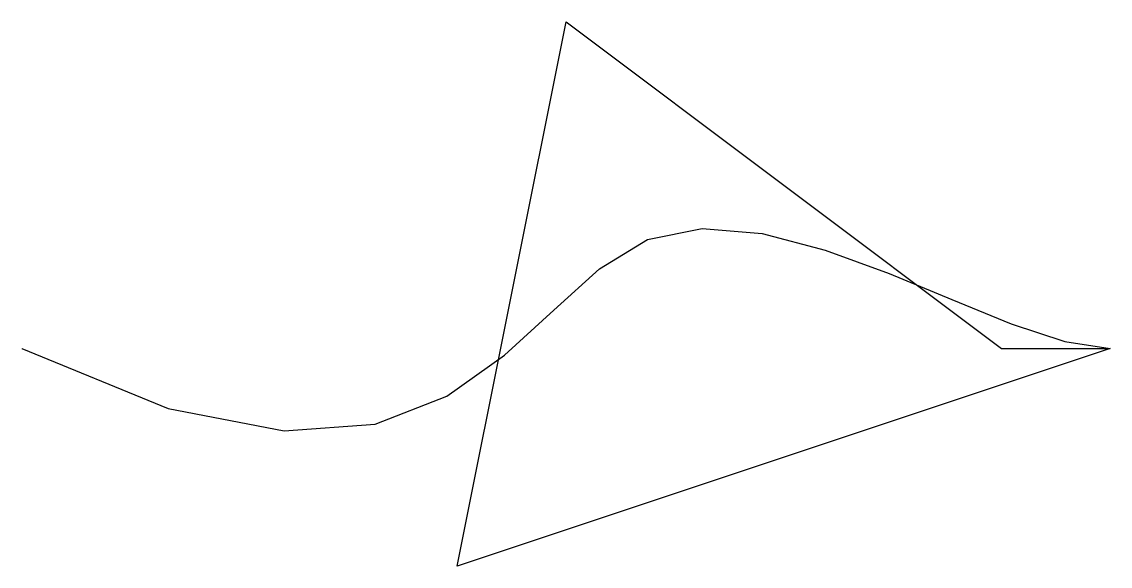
# Model space of a CAD drawing. Extents: x 2 to 12, y -3 to 2.
import ezdxf

# ---------------------------------------------------------------- set-up
doc = ezdxf.new("R2010")
doc.units = 0
doc.header["$LTSCALE"] = 10
doc.layers.add('20', color=1, linetype='CONTINUOUS')

msp = doc.modelspace()

# ---------------------------------------------------------------- linework, layer by layer
at = {"layer": '20', "color": 0}
msp.add_lwpolyline([(2, -1), (2, -1), (3.344, -1.552), (4.41, -1.758), (5.248, -1.694), (5.906, -1.437), (6.436, -1.063), (6.887, -0.648), (7.308, -0.269), (7.75, 0), (8.25, 0.101), (8.801, 0.055), (9.38, -0.097), (9.969, -0.312), (10.545, -0.552), (11.09, -0.773), (11.582, -0.937), (12, -1), (6, -3), (7, 2), (11, -1), (12, -1)], dxfattribs=at)

doc.saveas('drawing.dxf')
